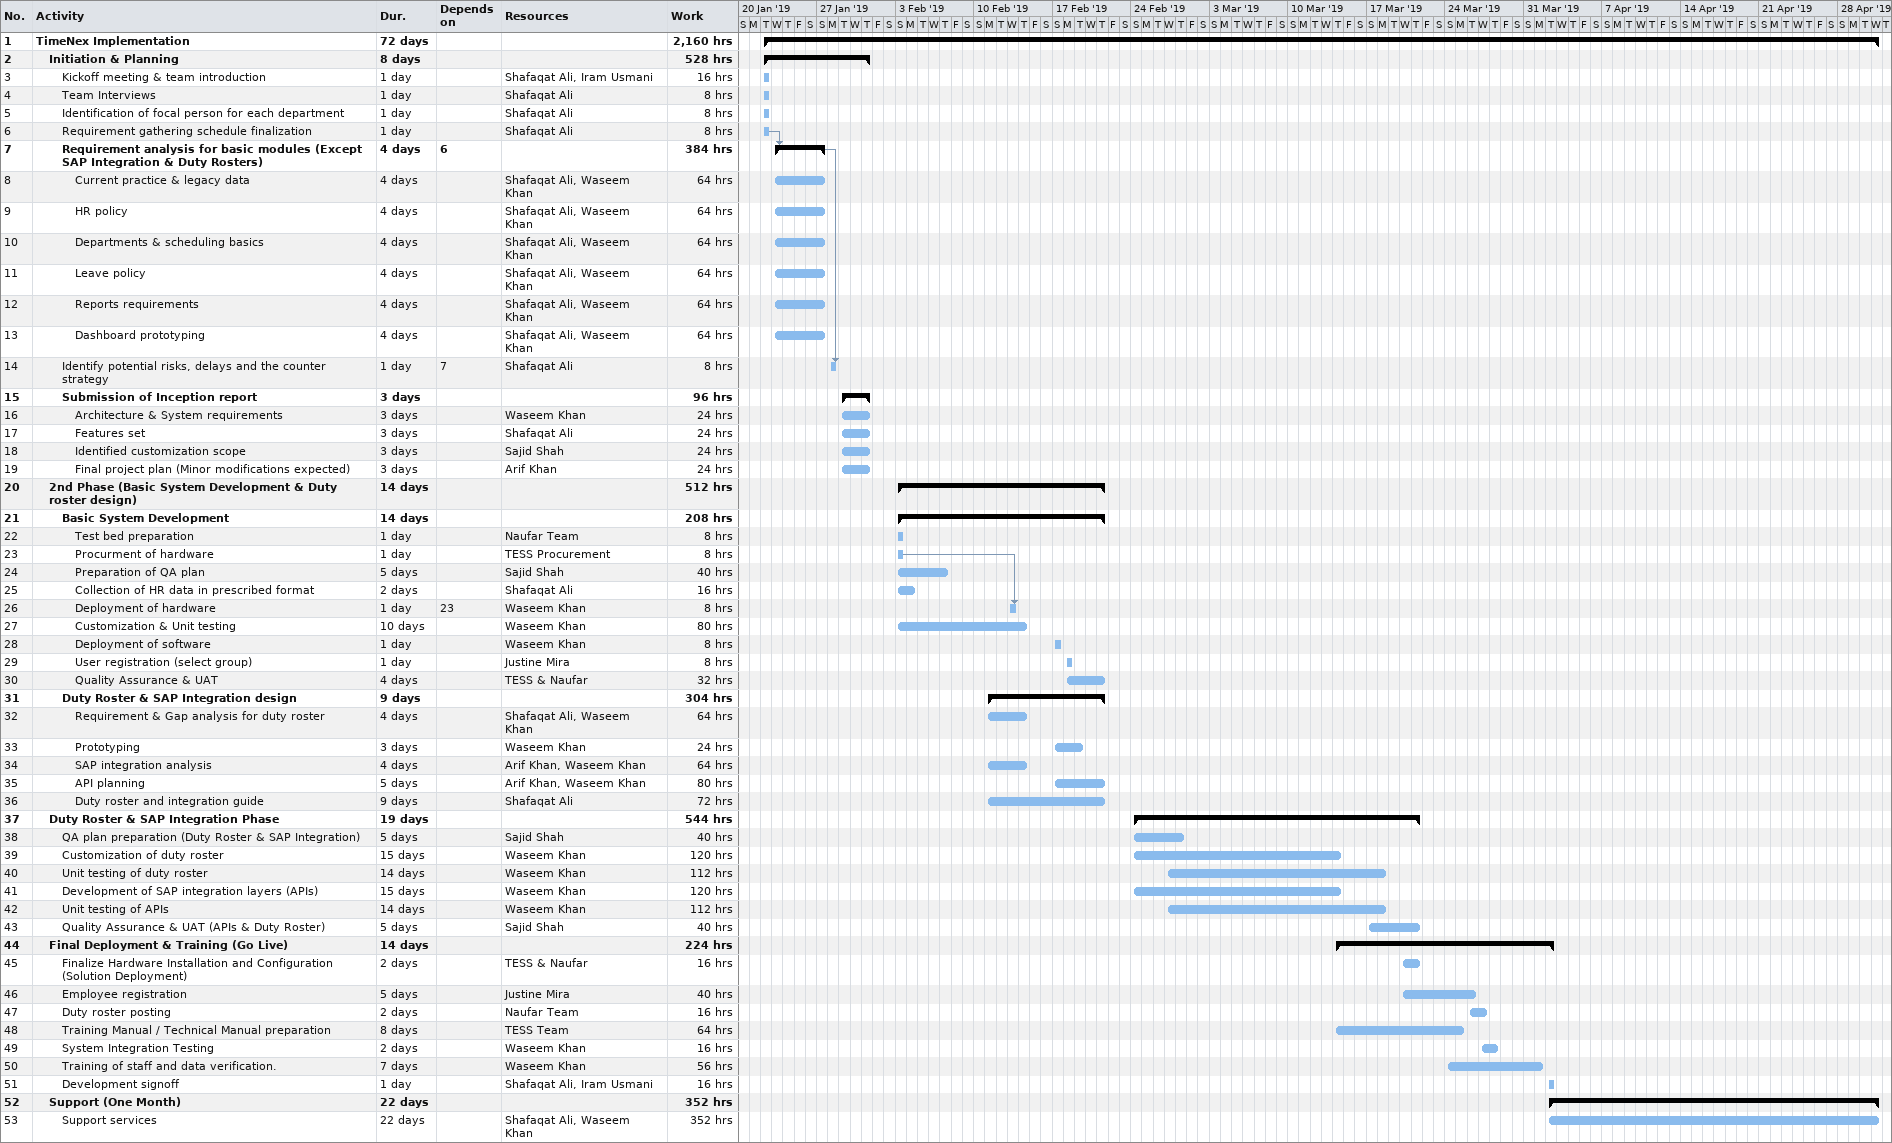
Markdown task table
| ID | Level | Task | Duration | Start | Finish | Predecessors | Resources | Work (h) |
|---|---|---|---|---|---|---|---|---|
| 1 | 1 | **TimeNex Implementation** | 72d | 2019-01-22 | 2019-05-01 |  |  | 2160 |
| 2 | 2 | **Initiation & Planning** | 8d | 2019-01-22 | 2019-01-31 |  |  | 528 |
| 3 | 3 | Kickoff meeting & team introduction | 1d | 2019-01-22 | 2019-01-22 |  | Shafaqat Ali, Iram Usmani | 16 |
| 4 | 3 | Team Interviews | 1d | 2019-01-22 | 2019-01-22 |  | Shafaqat Ali | 8 |
| 5 | 3 | Identification of focal person for each department | 1d | 2019-01-22 | 2019-01-22 |  | Shafaqat Ali | 8 |
| 6 | 3 | Requirement gathering schedule finalization | 1d | 2019-01-22 | 2019-01-22 |  | Shafaqat Ali | 8 |
| 7 | 3 | **Requirement analysis for basic modules (Except SAP Integration & Duty Rosters)** | 4d | 2019-01-23 | 2019-01-27 | 6 |  | 384 |
| 8 | 4 | Current practice & legacy data | 4d | 2019-01-23 | 2019-01-27 |  | Shafaqat Ali, Waseem Khan | 64 |
| 9 | 4 | HR policy | 4d | 2019-01-23 | 2019-01-27 |  | Shafaqat Ali, Waseem Khan | 64 |
| 10 | 4 | Departments & scheduling basics | 4d | 2019-01-23 | 2019-01-27 |  | Shafaqat Ali, Waseem Khan | 64 |
| 11 | 4 | Leave policy | 4d | 2019-01-23 | 2019-01-27 |  | Shafaqat Ali, Waseem Khan | 64 |
| 12 | 4 | Reports requirements | 4d | 2019-01-23 | 2019-01-27 |  | Shafaqat Ali, Waseem Khan | 64 |
| 13 | 4 | Dashboard prototyping | 4d | 2019-01-23 | 2019-01-27 |  | Shafaqat Ali, Waseem Khan | 64 |
| 14 | 3 | Identify potential risks, delays and the counter strategy | 1d | 2019-01-28 | 2019-01-28 | 7 | Shafaqat Ali | 8 |
| 15 | 3 | **Submission of Inception report** | 3d | 2019-01-29 | 2019-01-31 |  |  | 96 |
| 16 | 4 | Architecture & System requirements | 3d | 2019-01-29 | 2019-01-31 |  | Waseem Khan | 24 |
| 17 | 4 | Features set | 3d | 2019-01-29 | 2019-01-31 |  | Shafaqat Ali | 24 |
| 18 | 4 | Identified customization scope | 3d | 2019-01-29 | 2019-01-31 |  | Sajid Shah | 24 |
| 19 | 4 | Final project plan (Minor modifications expected) | 3d | 2019-01-29 | 2019-01-31 |  | Arif Khan | 24 |
| 20 | 2 | **2nd Phase (Basic System Development & Duty roster design)** | 14d | 2019-02-03 | 2019-02-21 |  |  | 512 |
| 21 | 3 | **Basic System Development** | 14d | 2019-02-03 | 2019-02-21 |  |  | 208 |
| 22 | 4 | Test bed preparation | 1d | 2019-02-03 | 2019-02-03 |  | Naufar Team | 8 |
| 23 | 4 | Procurment of hardware | 1d | 2019-02-03 | 2019-02-03 |  | TESS Procurement | 8 |
| 24 | 4 | Preparation of QA plan | 5d | 2019-02-03 | 2019-02-07 |  | Sajid Shah | 40 |
| 25 | 4 | Collection of HR data in prescribed format | 2d | 2019-02-03 | 2019-02-04 |  | Shafaqat Ali | 16 |
| 26 | 4 | Deployment of hardware | 1d | 2019-02-13 | 2019-02-13 | 23 | Waseem Khan | 8 |
| 27 | 4 | Customization & Unit testing | 10d | 2019-02-03 | 2019-02-14 |  | Waseem Khan | 80 |
| 28 | 4 | Deployment of software | 1d | 2019-02-17 | 2019-02-17 |  | Waseem Khan | 8 |
| 29 | 4 | User registration (select group) | 1d | 2019-02-18 | 2019-02-18 |  | Justine Mira | 8 |
| 30 | 4 | Quality Assurance & UAT | 4d | 2019-02-18 | 2019-02-21 |  | TESS & Naufar | 32 |
| 31 | 3 | **Duty Roster & SAP Integration design** | 9d | 2019-02-11 | 2019-02-21 |  |  | 304 |
| 32 | 4 | Requirement & Gap analysis for duty roster | 4d | 2019-02-11 | 2019-02-14 |  | Shafaqat Ali, Waseem Khan | 64 |
| 33 | 4 | Prototyping | 3d | 2019-02-17 | 2019-02-19 |  | Waseem Khan | 24 |
| 34 | 4 | SAP integration analysis | 4d | 2019-02-11 | 2019-02-14 |  | Arif Khan, Waseem Khan | 64 |
| 35 | 4 | API planning | 5d | 2019-02-17 | 2019-02-21 |  | Arif Khan, Waseem Khan | 80 |
| 36 | 4 | Duty roster and integration guide | 9d | 2019-02-11 | 2019-02-21 |  | Shafaqat Ali | 72 |
| 37 | 2 | **Duty Roster & SAP Integration Phase** | 19d | 2019-02-24 | 2019-03-21 |  |  | 544 |
| 38 | 3 | QA plan preparation (Duty Roster & SAP Integration) | 5d | 2019-02-24 | 2019-02-28 |  | Sajid Shah | 40 |
| 39 | 3 | Customization of duty roster | 15d | 2019-02-24 | 2019-03-14 |  | Waseem Khan | 120 |
| 40 | 3 | Unit testing of duty roster | 14d | 2019-02-27 | 2019-03-18 |  | Waseem Khan | 112 |
| 41 | 3 | Development of SAP integration layers (APIs) | 15d | 2019-02-24 | 2019-03-14 |  | Waseem Khan | 120 |
| 42 | 3 | Unit testing of APIs | 14d | 2019-02-27 | 2019-03-18 |  | Waseem Khan | 112 |
| 43 | 3 | Quality Assurance & UAT (APIs & Duty Roster) | 5d | 2019-03-17 | 2019-03-21 |  | Sajid Shah | 40 |
| 44 | 2 | **Final Deployment & Training (Go Live)** | 14d | 2019-03-14 | 2019-04-02 |  |  | 224 |
| 45 | 3 | Finalize Hardware Installation and Configuration (Solution Deployment) | 2d | 2019-03-20 | 2019-03-21 |  | TESS & Naufar | 16 |
| 46 | 3 | Employee registration | 5d | 2019-03-20 | 2019-03-26 |  | Justine Mira | 40 |
| 47 | 3 | Duty roster posting | 2d | 2019-03-26 | 2019-03-27 |  | Naufar Team | 16 |
| 48 | 3 | Training Manual / Technical Manual preparation | 8d | 2019-03-14 | 2019-03-25 |  | TESS Team | 64 |
| 49 | 3 | System Integration Testing | 2d | 2019-03-27 | 2019-03-28 |  | Waseem Khan | 16 |
| 50 | 3 | Training of staff and data verification. | 7d | 2019-03-24 | 2019-04-01 |  | Waseem Khan | 56 |
| 51 | 3 | Development signoff | 1d | 2019-04-02 | 2019-04-02 |  | Shafaqat Ali, Iram Usmani | 16 |
| 52 | 2 | **Support (One Month)** | 22d | 2019-04-02 | 2019-05-01 |  |  | 352 |
| 53 | 3 | Support services | 22d | 2019-04-02 | 2019-05-01 |  | Shafaqat Ali, Waseem Khan | 352 |
